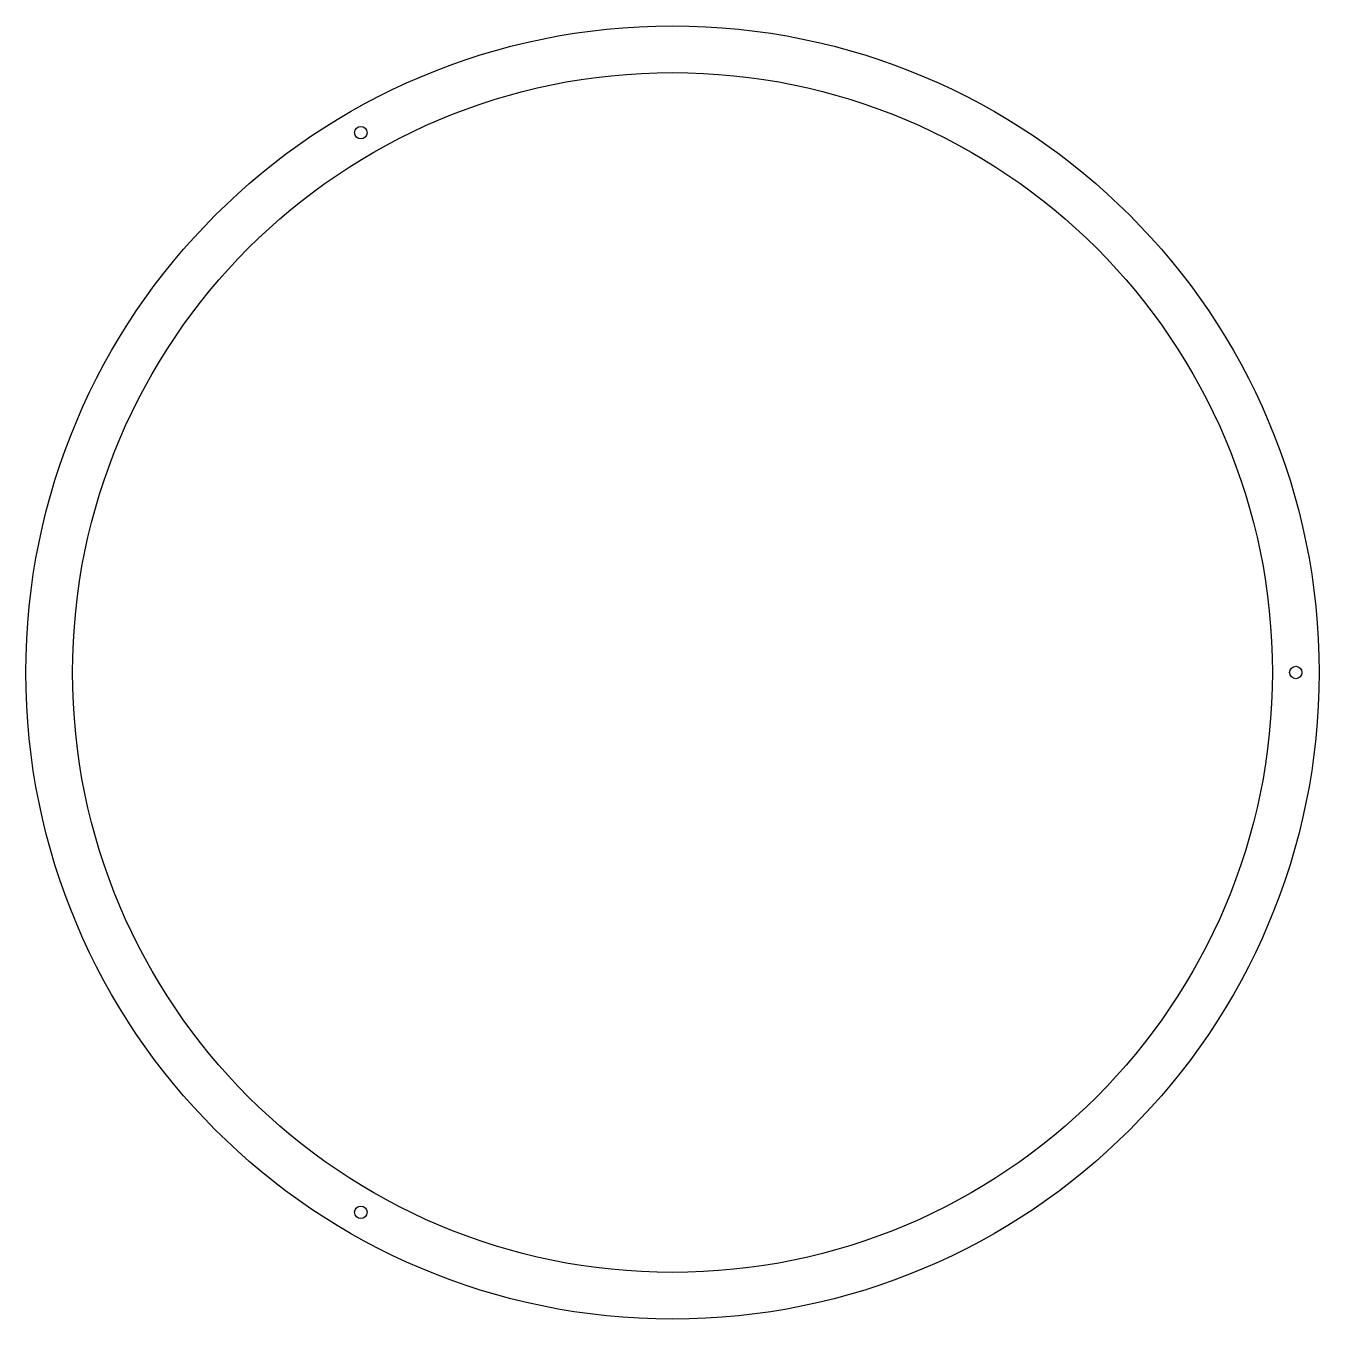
# Model space of a CAD drawing. Extents: x -208 to 208, y -208 to 208.
import ezdxf

# ---------------------------------------------------------------- set-up
doc = ezdxf.new("R2010")
doc.units = 0
doc.layers.add('Cut', color=7, linetype='CONTINUOUS')

msp = doc.modelspace()

# ---------------------------------------------------------------- linework, layer by layer
at = {"layer": 'Cut'}
for p, q in [((-101, 174.937), (-101, 174.937, 3)), ((-101, 174.937), (-101, 174.937, 3)), ((192.5, 0), (192.5, 0, 3)), ((192.5, 0), (192.5, 0, 3)), ((202, 0), (202, 0, 3)), ((202, 0), (202, 0, 3)), ((207.5, 0), (207.5, 0, 3)), ((207.5, 0), (207.5, 0, 3)), ((-101, -174.937), (-101, -174.937, 3)), ((-101, -174.937), (-101, -174.937, 3))]:
    msp.add_line(p, q, dxfattribs=at)
for centre, radius in [((0, 0), 207.5), ((0, 0), 207.5), ((0, 0), 207.5), ((0, 0), 207.5), ((0, 0), 192.5), ((0, 0), 192.5), ((0, 0), 192.5), ((0, 0), 192.5), ((-100, 173.205), 2), ((-100, 173.205), 2), ((-100, 173.205), 2), ((-100, 173.205), 2), ((200, 0), 2), ((200, 0), 2), ((200, 0), 2), ((200, 0), 2), ((-100, -173.205), 2), ((-100, -173.205), 2), ((-100, -173.205), 2), ((-100, -173.205), 2)]:
    msp.add_circle(centre, radius, dxfattribs=at)

doc.saveas('drawing.dxf')
